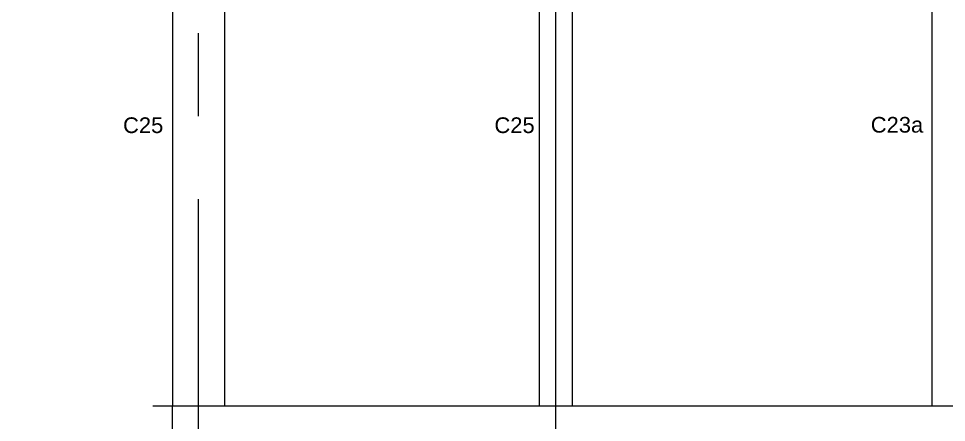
# Model space of a CAD drawing. Header units: millimetres. Extents: x 652937 to 1670132, y 1473552 to 2851037.
# Drawn here: x 663579.01 to 663586.1, y 1524555.91 to 1524559 of the extents above; entities that cross this region are included whole.
import ezdxf

# ---------------------------------------------------------------- set-up
doc = ezdxf.new("R2010")
doc.units = ezdxf.units.MM
doc.linetypes.add('Grid Line', pattern=[22.225, 12.7, -3.175, 3.175, -3.175])
for name, color, linetype, lineweight in [('A-230-M_FLOOR', 7, 'Continuous', 25), ('Z-030-M_GRID', 7, 'Continuous', 9), ('Z-230-A_LEVEL', 7, 'Continuous', 9)]:
    doc.layers.add(name, color=color, linetype=linetype, lineweight=lineweight)
doc.layers.add('CVA044__', color=7, linetype='Continuous')
doc.styles.add('Arial', font='arial.ttf')

msp = doc.modelspace()

# ---------------------------------------------------------------- linework, layer by layer
at = {"layer": 'A-230-M_FLOOR', "color": 7, "lineweight": 9}
for points in [[(663582.9942, 1524556.0381), (663582.9942, 1524568.0081), (663583.2442, 1524568.0081), (663583.2442, 1524556.0381)], [(663585.9942, 1524556.0381), (663585.9942, 1524568.0081), (663586.2442, 1524568.0081), (663586.2442, 1524556.0381)], [(663580.5892, 1524556.0381), (663580.5892, 1524559.4691), (663580.1892, 1524559.4691), (663580.1892, 1524556.0381)], [(663580.1892, 1524551.3581), (663580.1892, 1524556.0381), (663591.9942, 1524556.0381), (663591.9942, 1524557.0881), (663607.2892, 1524557.0881)]]:
    msp.add_lwpolyline(points, dxfattribs=at)
at = {"layer": 'Z-030-M_GRID', "color": 7, "linetype": 'Grid Line'}
msp.add_line((663583.1192, 1524549.7353), (663583.1192, 1524569.4741), dxfattribs=at)
at = {"layer": 'Z-030-M_GRID', "color": 7, "linetype": 'Grid Line', "ltscale": 0.2}
msp.add_line((663580.3892, 1524555.077), (663580.3892, 1524560.2284), dxfattribs=at)
at = {"layer": 'Z-230-A_LEVEL', "color": 7, "linetype": 'Grid Line', "ltscale": 0.5}
msp.add_line((663560.99, 1524556.0381), (663580.1892, 1524556.0381), dxfattribs=at)

# ---------------------------------------------------------------- texts
at = {"layer": 'CVA044__', "color": 7, "style": 'Arial'}
for s, p in [('C25', (663579.8123, 1524558.123)), ('C25', (663582.6497, 1524558.123)), ('C23a', (663585.5248, 1524558.1263))]:
    msp.add_text(s, height=0.12, dxfattribs=at).set_placement(p)

doc.saveas('drawing.dxf')
